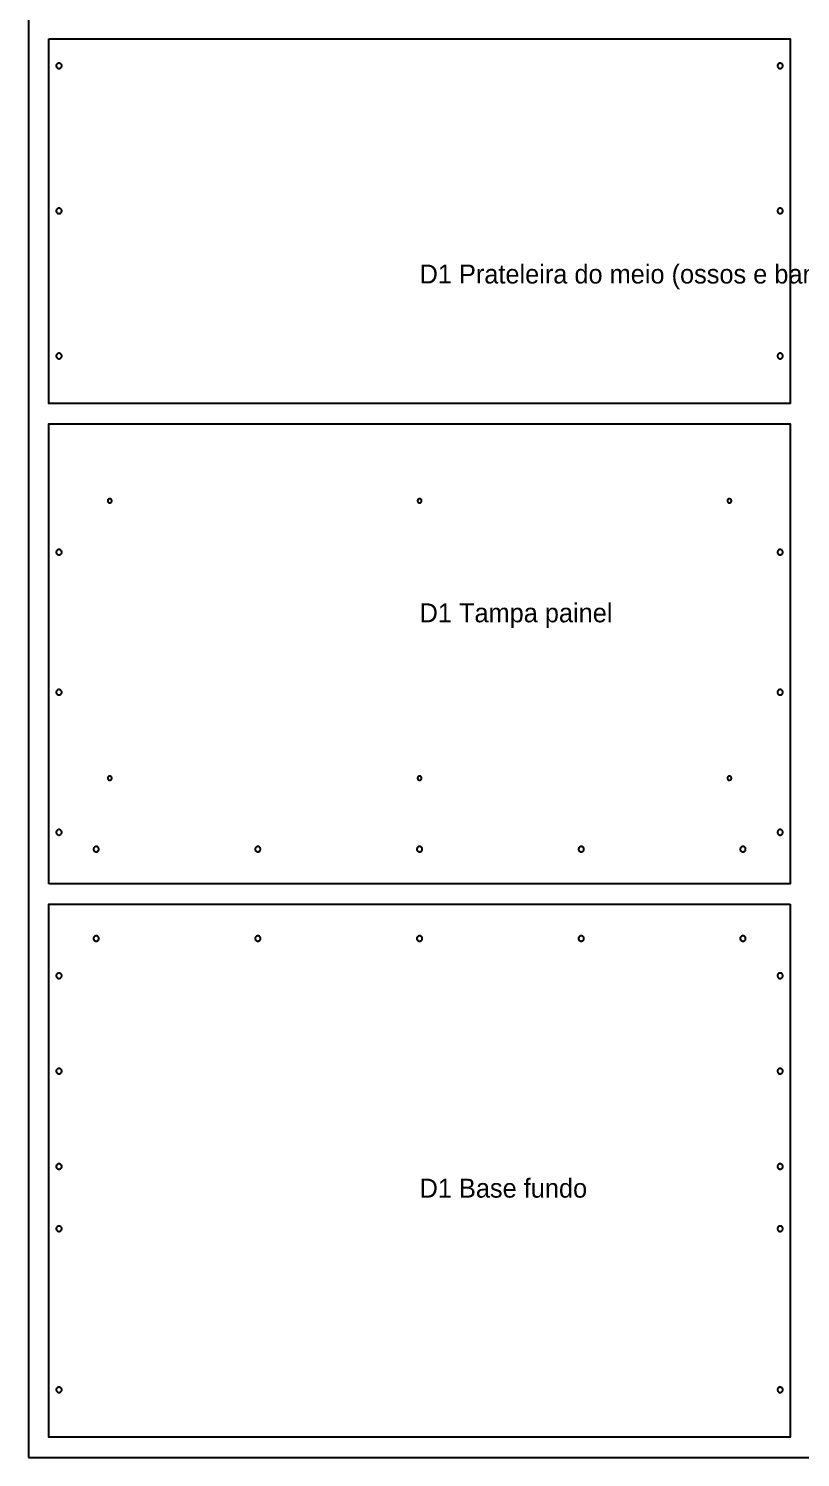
# Model space of a CAD drawing. Header units: millimetres. Extents: x 0 to 2802, y 0 to 1840.
# Drawn here: x 0 to 570, y 0 to 1056 of the extents above; entities that cross this region are included whole.
import ezdxf

# ---------------------------------------------------------------- set-up
doc = ezdxf.new("R2010")
doc.units = ezdxf.units.MM
for name, color, linetype in [('CHAPA_NAO_CORTAR', 8, 'Continuous'), ('CORTE_EXTERNO', 1, 'Continuous'), ('CORTE_INTERNO', 5, 'Continuous'), ('ETIQUETAS_NAO_CORTAR', 8, 'Continuous')]:
    doc.layers.add(name, color=color, linetype=linetype)

msp = doc.modelspace()

# ---------------------------------------------------------------- linework, layer by layer
at = {"layer": 'CHAPA_NAO_CORTAR'}
msp.add_lwpolyline([(0, 0), (2750, 0), (2750, 1840), (0, 1840)], close=True, dxfattribs=at)
at = {"layer": 'CORTE_EXTERNO'}
for points in [[(15, 1048.5), (563, 1048.5), (563, 779), (15, 779), (15, 1048.5)], [(15, 424), (15, 764), (563, 764), (563, 424), (15, 424)], [(563, 409), (563, 15), (15, 15), (15, 409), (563, 409)]]:
    msp.add_lwpolyline(points, close=True, dxfattribs=at)
at = {"layer": 'CORTE_INTERNO'}
for points in [[(24.3, 1029.3), (24.3, 1029.4), (24.2, 1029.6), (24, 1029.8), (23.9, 1029.9), (23.8, 1030), (23.6, 1030.2), (23.4, 1030.3), (23.3, 1030.3), (23.1, 1030.4), (22.9, 1030.5), (22.7, 1030.5), (22.5, 1030.5), (22.3, 1030.5), (22.1, 1030.5), (21.9, 1030.4), (21.7, 1030.3), (21.6, 1030.3), (21.4, 1030.2), (21.2, 1030), (21.1, 1029.9), (21, 1029.8), (20.8, 1029.6), (20.7, 1029.4), (20.7, 1029.3), (20.6, 1029.1), (20.5, 1028.9), (20.5, 1028.7), (20.5, 1028.5), (20.5, 1028.3), (20.5, 1028.1), (20.6, 1027.9), (20.7, 1027.7), (20.7, 1027.6), (20.8, 1027.4), (21, 1027.2), (21.1, 1027.1), (21.2, 1027), (21.4, 1026.8), (21.6, 1026.7), (21.7, 1026.7), (21.9, 1026.6), (22.1, 1026.5), (22.3, 1026.5), (22.5, 1026.5), (22.7, 1026.5), (22.9, 1026.5), (23.1, 1026.6), (23.3, 1026.7), (23.4, 1026.7), (23.6, 1026.8), (23.8, 1027), (23.9, 1027.1), (24, 1027.2), (24.2, 1027.4), (24.3, 1027.6), (24.3, 1027.7), (24.4, 1027.9), (24.5, 1028.1), (24.5, 1028.3), (24.5, 1028.5), (24.5, 1028.7), (24.5, 1028.9), (24.4, 1029.1), (24.3, 1029.3)], [(557.5, 1028.7), (557.5, 1028.9), (557.4, 1029.1), (557.3, 1029.3), (557.3, 1029.4), (557.2, 1029.6), (557, 1029.8), (556.9, 1029.9), (556.8, 1030), (556.6, 1030.2), (556.4, 1030.3), (556.3, 1030.3), (556.1, 1030.4), (555.9, 1030.5), (555.7, 1030.5), (555.5, 1030.5), (555.3, 1030.5), (555.1, 1030.5), (554.9, 1030.4), (554.7, 1030.3), (554.6, 1030.3), (554.4, 1030.2), (554.2, 1030), (554.1, 1029.9), (554, 1029.8), (553.8, 1029.6), (553.7, 1029.4), (553.7, 1029.3), (553.6, 1029.1), (553.5, 1028.9), (553.5, 1028.7), (553.5, 1028.5), (553.5, 1028.3), (553.5, 1028.1), (553.6, 1027.9), (553.7, 1027.7), (553.7, 1027.6), (553.8, 1027.4), (554, 1027.2), (554.1, 1027.1), (554.2, 1027), (554.4, 1026.8), (554.6, 1026.7), (554.7, 1026.7), (554.9, 1026.6), (555.1, 1026.5), (555.3, 1026.5), (555.5, 1026.5), (555.7, 1026.5), (555.9, 1026.5), (556.1, 1026.6), (556.3, 1026.7), (556.4, 1026.7), (556.6, 1026.8), (556.8, 1027), (556.9, 1027.1), (557, 1027.2), (557.2, 1027.4), (557.3, 1027.6), (557.3, 1027.7), (557.4, 1027.9), (557.5, 1028.1), (557.5, 1028.3), (557.5, 1028.5), (557.5, 1028.7)], [(24.3, 922.2), (24.2, 922.4), (24, 922.5), (23.9, 922.7), (23.8, 922.8), (23.6, 922.9), (23.4, 923), (23.3, 923.1), (23.1, 923.2), (22.9, 923.2), (22.7, 923.2), (22.5, 923.2), (22.3, 923.2), (22.1, 923.2), (21.9, 923.2), (21.7, 923.1), (21.6, 923), (21.4, 922.9), (21.2, 922.8), (21.1, 922.7), (21, 922.5), (20.8, 922.4), (20.7, 922.2), (20.7, 922), (20.6, 921.8), (20.5, 921.6), (20.5, 921.4), (20.5, 921.2), (20.5, 921.1), (20.5, 920.9), (20.6, 920.7), (20.7, 920.5), (20.7, 920.3), (20.8, 920.1), (21, 920), (21.1, 919.8), (21.2, 919.7), (21.4, 919.6), (21.6, 919.5), (21.7, 919.4), (21.9, 919.3), (22.1, 919.3), (22.3, 919.3), (22.5, 919.2), (22.7, 919.3), (22.9, 919.3), (23.1, 919.3), (23.3, 919.4), (23.4, 919.5), (23.6, 919.6), (23.8, 919.7), (23.9, 919.8), (24, 920), (24.2, 920.1), (24.3, 920.3), (24.3, 920.5), (24.4, 920.7), (24.5, 920.9), (24.5, 921.1), (24.5, 921.2), (24.5, 921.4), (24.5, 921.6), (24.4, 921.8), (24.3, 922), (24.3, 922.2)], [(557.5, 921.6), (557.4, 921.8), (557.3, 922), (557.3, 922.2), (557.2, 922.4), (557, 922.5), (556.9, 922.7), (556.8, 922.8), (556.6, 922.9), (556.4, 923), (556.3, 923.1), (556.1, 923.2), (555.9, 923.2), (555.7, 923.2), (555.5, 923.2), (555.3, 923.2), (555.1, 923.2), (554.9, 923.2), (554.7, 923.1), (554.6, 923), (554.4, 922.9), (554.2, 922.8), (554.1, 922.7), (554, 922.5), (553.8, 922.4), (553.7, 922.2), (553.7, 922), (553.6, 921.8), (553.5, 921.6), (553.5, 921.4), (553.5, 921.2), (553.5, 921.1), (553.5, 920.9), (553.6, 920.7), (553.7, 920.5), (553.7, 920.3), (553.8, 920.1), (554, 920), (554.1, 919.8), (554.2, 919.7), (554.4, 919.6), (554.6, 919.5), (554.7, 919.4), (554.9, 919.3), (555.1, 919.3), (555.3, 919.3), (555.5, 919.2), (555.7, 919.3), (555.9, 919.3), (556.1, 919.3), (556.3, 919.4), (556.4, 919.5), (556.6, 919.6), (556.8, 919.7), (556.9, 919.8), (557, 920), (557.2, 920.1), (557.3, 920.3), (557.3, 920.5), (557.4, 920.7), (557.5, 920.9), (557.5, 921.1), (557.5, 921.2), (557.5, 921.4), (557.5, 921.6)], [(24.2, 815.1), (24, 815.3), (23.9, 815.4), (23.8, 815.5), (23.6, 815.7), (23.4, 815.8), (23.3, 815.8), (23.1, 815.9), (22.9, 816), (22.7, 816), (22.5, 816), (22.3, 816), (22.1, 816), (21.9, 815.9), (21.7, 815.8), (21.6, 815.8), (21.4, 815.7), (21.2, 815.5), (21.1, 815.4), (21, 815.3), (20.8, 815.1), (20.7, 814.9), (20.7, 814.8), (20.6, 814.6), (20.5, 814.4), (20.5, 814.2), (20.5, 814), (20.5, 813.8), (20.5, 813.6), (20.6, 813.4), (20.7, 813.2), (20.7, 813.1), (20.8, 812.9), (21, 812.7), (21.1, 812.6), (21.2, 812.5), (21.4, 812.3), (21.6, 812.2), (21.7, 812.2), (21.9, 812.1), (22.1, 812), (22.3, 812), (22.5, 812), (22.7, 812), (22.9, 812), (23.1, 812.1), (23.3, 812.2), (23.4, 812.2), (23.6, 812.3), (23.8, 812.5), (23.9, 812.6), (24, 812.7), (24.2, 812.9), (24.3, 813.1), (24.3, 813.2), (24.4, 813.4), (24.5, 813.6), (24.5, 813.8), (24.5, 814), (24.5, 814.2), (24.5, 814.4), (24.4, 814.6), (24.3, 814.8), (24.3, 814.9), (24.2, 815.1)], [(557.4, 814.6), (557.3, 814.8), (557.3, 814.9), (557.2, 815.1), (557, 815.3), (556.9, 815.4), (556.8, 815.5), (556.6, 815.7), (556.4, 815.8), (556.3, 815.8), (556.1, 815.9), (555.9, 816), (555.7, 816), (555.5, 816), (555.3, 816), (555.1, 816), (554.9, 815.9), (554.7, 815.8), (554.6, 815.8), (554.4, 815.7), (554.2, 815.5), (554.1, 815.4), (554, 815.3), (553.8, 815.1), (553.7, 814.9), (553.7, 814.8), (553.6, 814.6), (553.5, 814.4), (553.5, 814.2), (553.5, 814), (553.5, 813.8), (553.5, 813.6), (553.6, 813.4), (553.7, 813.2), (553.7, 813.1), (553.8, 812.9), (554, 812.7), (554.1, 812.6), (554.2, 812.5), (554.4, 812.3), (554.6, 812.2), (554.7, 812.2), (554.9, 812.1), (555.1, 812), (555.3, 812), (555.5, 812), (555.7, 812), (555.9, 812), (556.1, 812.1), (556.3, 812.2), (556.4, 812.2), (556.6, 812.3), (556.8, 812.5), (556.9, 812.6), (557, 812.7), (557.2, 812.9), (557.3, 813.1), (557.3, 813.2), (557.4, 813.4), (557.5, 813.6), (557.5, 813.8), (557.5, 814), (557.5, 814.2), (557.5, 814.4), (557.4, 814.6)], [(61.2, 707.8), (61.2, 708), (61.1, 708.1), (61, 708.2), (60.8, 708.2), (60.7, 708.3), (60.6, 708.4), (60.4, 708.4), (60.3, 708.5), (60.1, 708.5), (60, 708.5), (59.9, 708.5), (59.7, 708.5), (59.6, 708.4), (59.4, 708.4), (59.3, 708.3), (59.2, 708.2), (59, 708.2), (58.9, 708.1), (58.8, 708), (58.8, 707.8), (58.7, 707.7), (58.6, 707.6), (58.6, 707.4), (58.5, 707.3), (58.5, 707.1), (58.5, 707), (58.5, 706.9), (58.5, 706.7), (58.6, 706.6), (58.6, 706.4), (58.7, 706.3), (58.8, 706.2), (58.8, 706), (58.9, 705.9), (59, 705.8), (59.2, 705.8), (59.3, 705.7), (59.4, 705.6), (59.6, 705.6), (59.7, 705.5), (59.9, 705.5), (60, 705.5), (60.1, 705.5), (60.3, 705.5), (60.4, 705.6), (60.6, 705.6), (60.7, 705.7), (60.8, 705.8), (61, 705.8), (61.1, 705.9), (61.2, 706), (61.2, 706.2), (61.3, 706.3), (61.4, 706.4), (61.4, 706.6), (61.5, 706.7), (61.5, 706.9), (61.5, 707), (61.5, 707.1), (61.5, 707.3), (61.4, 707.4), (61.4, 707.6), (61.3, 707.7), (61.2, 707.8)], [(290.3, 707.7), (290.2, 707.8), (290.2, 708), (290.1, 708.1), (290, 708.2), (289.8, 708.2), (289.7, 708.3), (289.6, 708.4), (289.4, 708.4), (289.3, 708.5), (289.1, 708.5), (289, 708.5), (288.9, 708.5), (288.7, 708.5), (288.6, 708.4), (288.4, 708.4), (288.3, 708.3), (288.2, 708.2), (288, 708.2), (287.9, 708.1), (287.8, 708), (287.8, 707.8), (287.7, 707.7), (287.6, 707.6), (287.6, 707.4), (287.5, 707.3), (287.5, 707.1), (287.5, 707), (287.5, 706.9), (287.5, 706.7), (287.6, 706.6), (287.6, 706.4), (287.7, 706.3), (287.8, 706.2), (287.8, 706), (287.9, 705.9), (288, 705.8), (288.2, 705.8), (288.3, 705.7), (288.4, 705.6), (288.6, 705.6), (288.7, 705.5), (288.9, 705.5), (289, 705.5), (289.1, 705.5), (289.3, 705.5), (289.4, 705.6), (289.6, 705.6), (289.7, 705.7), (289.8, 705.8), (290, 705.8), (290.1, 705.9), (290.2, 706), (290.2, 706.2), (290.3, 706.3), (290.4, 706.4), (290.4, 706.6), (290.5, 706.7), (290.5, 706.9), (290.5, 707), (290.5, 707.1), (290.5, 707.3), (290.4, 707.4), (290.4, 707.6), (290.3, 707.7)], [(519.4, 707.6), (519.3, 707.7), (519.2, 707.8), (519.2, 708), (519.1, 708.1), (519, 708.2), (518.8, 708.2), (518.7, 708.3), (518.6, 708.4), (518.4, 708.4), (518.3, 708.5), (518.1, 708.5), (518, 708.5), (517.9, 708.5), (517.7, 708.5), (517.6, 708.4), (517.4, 708.4), (517.3, 708.3), (517.2, 708.2), (517, 708.2), (516.9, 708.1), (516.8, 708), (516.8, 707.8), (516.7, 707.7), (516.6, 707.6), (516.6, 707.4), (516.5, 707.3), (516.5, 707.1), (516.5, 707), (516.5, 706.9), (516.5, 706.7), (516.6, 706.6), (516.6, 706.4), (516.7, 706.3), (516.8, 706.2), (516.8, 706), (516.9, 705.9), (517, 705.8), (517.2, 705.8), (517.3, 705.7), (517.4, 705.6), (517.6, 705.6), (517.7, 705.5), (517.9, 705.5), (518, 705.5), (518.1, 705.5), (518.3, 705.5), (518.4, 705.6), (518.6, 705.6), (518.7, 705.7), (518.8, 705.8), (519, 705.8), (519.1, 705.9), (519.2, 706), (519.2, 706.2), (519.3, 706.3), (519.4, 706.4), (519.4, 706.6), (519.5, 706.7), (519.5, 706.9), (519.5, 707), (519.5, 707.1), (519.5, 707.3), (519.4, 707.4), (519.4, 707.6)], [(22.7, 671), (22.5, 671), (22.3, 671), (22.1, 671), (21.9, 670.9), (21.7, 670.8), (21.6, 670.8), (21.4, 670.7), (21.2, 670.5), (21.1, 670.4), (21, 670.3), (20.8, 670.1), (20.7, 669.9), (20.7, 669.8), (20.6, 669.6), (20.5, 669.4), (20.5, 669.2), (20.5, 669), (20.5, 668.8), (20.5, 668.6), (20.6, 668.4), (20.7, 668.2), (20.7, 668.1), (20.8, 667.9), (21, 667.7), (21.1, 667.6), (21.2, 667.5), (21.4, 667.3), (21.6, 667.2), (21.7, 667.2), (21.9, 667.1), (22.1, 667), (22.3, 667), (22.5, 667), (22.7, 667), (22.9, 667), (23.1, 667.1), (23.3, 667.2), (23.4, 667.2), (23.6, 667.3), (23.8, 667.5), (23.9, 667.6), (24, 667.7), (24.2, 667.9), (24.3, 668.1), (24.3, 668.2), (24.4, 668.4), (24.5, 668.6), (24.5, 668.8), (24.5, 669), (24.5, 669.2), (24.5, 669.4), (24.4, 669.6), (24.3, 669.8), (24.3, 669.9), (24.2, 670.1), (24, 670.3), (23.9, 670.4), (23.8, 670.5), (23.6, 670.7), (23.4, 670.8), (23.3, 670.8), (23.1, 670.9), (22.9, 671), (22.7, 671)], [(556.3, 670.8), (556.1, 670.9), (555.9, 671), (555.7, 671), (555.5, 671), (555.3, 671), (555.1, 671), (554.9, 670.9), (554.7, 670.8), (554.6, 670.8), (554.4, 670.7), (554.2, 670.5), (554.1, 670.4), (554, 670.3), (553.8, 670.1), (553.7, 669.9), (553.7, 669.8), (553.6, 669.6), (553.5, 669.4), (553.5, 669.2), (553.5, 669), (553.5, 668.8), (553.5, 668.6), (553.6, 668.4), (553.7, 668.2), (553.7, 668.1), (553.8, 667.9), (554, 667.7), (554.1, 667.6), (554.2, 667.5), (554.4, 667.3), (554.6, 667.2), (554.7, 667.2), (554.9, 667.1), (555.1, 667), (555.3, 667), (555.5, 667), (555.7, 667), (555.9, 667), (556.1, 667.1), (556.3, 667.2), (556.4, 667.2), (556.6, 667.3), (556.8, 667.5), (556.9, 667.6), (557, 667.7), (557.2, 667.9), (557.3, 668.1), (557.3, 668.2), (557.4, 668.4), (557.5, 668.6), (557.5, 668.8), (557.5, 669), (557.5, 669.2), (557.5, 669.4), (557.4, 669.6), (557.3, 669.8), (557.3, 669.9), (557.2, 670.1), (557, 670.3), (556.9, 670.4), (556.8, 670.5), (556.6, 670.7), (556.4, 670.8), (556.3, 670.8)], [(22.5, 567.5), (22.3, 567.5), (22.1, 567.5), (21.9, 567.4), (21.7, 567.3), (21.6, 567.3), (21.4, 567.2), (21.2, 567), (21.1, 566.9), (21, 566.8), (20.8, 566.6), (20.7, 566.4), (20.7, 566.3), (20.6, 566.1), (20.5, 565.9), (20.5, 565.7), (20.5, 565.5), (20.5, 565.3), (20.5, 565.1), (20.6, 564.9), (20.7, 564.7), (20.7, 564.6), (20.8, 564.4), (21, 564.2), (21.1, 564.1), (21.2, 564), (21.4, 563.8), (21.6, 563.7), (21.7, 563.7), (21.9, 563.6), (22.1, 563.5), (22.3, 563.5), (22.5, 563.5), (22.7, 563.5), (22.9, 563.5), (23.1, 563.6), (23.3, 563.7), (23.4, 563.7), (23.6, 563.8), (23.8, 564), (23.9, 564.1), (24, 564.2), (24.2, 564.4), (24.3, 564.6), (24.3, 564.7), (24.4, 564.9), (24.5, 565.1), (24.5, 565.3), (24.5, 565.5), (24.5, 565.7), (24.5, 565.9), (24.4, 566.1), (24.3, 566.3), (24.3, 566.4), (24.2, 566.6), (24, 566.8), (23.9, 566.9), (23.8, 567), (23.6, 567.2), (23.4, 567.3), (23.3, 567.3), (23.1, 567.4), (22.9, 567.5), (22.7, 567.5), (22.5, 567.5)], [(556.1, 567.4), (555.9, 567.5), (555.7, 567.5), (555.5, 567.5), (555.3, 567.5), (555.1, 567.5), (554.9, 567.4), (554.7, 567.3), (554.6, 567.3), (554.4, 567.2), (554.2, 567), (554.1, 566.9), (554, 566.8), (553.8, 566.6), (553.7, 566.4), (553.7, 566.3), (553.6, 566.1), (553.5, 565.9), (553.5, 565.7), (553.5, 565.5), (553.5, 565.3), (553.5, 565.1), (553.6, 564.9), (553.7, 564.7), (553.7, 564.6), (553.8, 564.4), (554, 564.2), (554.1, 564.1), (554.2, 564), (554.4, 563.8), (554.6, 563.7), (554.7, 563.7), (554.9, 563.6), (555.1, 563.5), (555.3, 563.5), (555.5, 563.5), (555.7, 563.5), (555.9, 563.5), (556.1, 563.6), (556.3, 563.7), (556.4, 563.7), (556.6, 563.8), (556.8, 564), (556.9, 564.1), (557, 564.2), (557.2, 564.4), (557.3, 564.6), (557.3, 564.7), (557.4, 564.9), (557.5, 565.1), (557.5, 565.3), (557.5, 565.5), (557.5, 565.7), (557.5, 565.9), (557.4, 566.1), (557.3, 566.3), (557.3, 566.4), (557.2, 566.6), (557, 566.8), (556.9, 566.9), (556.8, 567), (556.6, 567.2), (556.4, 567.3), (556.3, 567.3), (556.1, 567.4)], [(61.4, 502.4), (61.4, 502.6), (61.3, 502.7), (61.2, 502.8), (61.2, 503), (61.1, 503.1), (61, 503.2), (60.8, 503.2), (60.7, 503.3), (60.6, 503.4), (60.4, 503.4), (60.3, 503.5), (60.1, 503.5), (60, 503.5), (59.9, 503.5), (59.7, 503.5), (59.6, 503.4), (59.4, 503.4), (59.3, 503.3), (59.2, 503.2), (59, 503.2), (58.9, 503.1), (58.8, 503), (58.8, 502.8), (58.7, 502.7), (58.6, 502.6), (58.6, 502.4), (58.5, 502.3), (58.5, 502.1), (58.5, 502), (58.5, 501.9), (58.5, 501.7), (58.6, 501.6), (58.6, 501.4), (58.7, 501.3), (58.8, 501.2), (58.8, 501), (58.9, 500.9), (59, 500.8), (59.2, 500.8), (59.3, 500.7), (59.4, 500.6), (59.6, 500.6), (59.7, 500.5), (59.9, 500.5), (60, 500.5), (60.1, 500.5), (60.3, 500.5), (60.4, 500.6), (60.6, 500.6), (60.7, 500.7), (60.8, 500.8), (61, 500.8), (61.1, 500.9), (61.2, 501), (61.2, 501.2), (61.3, 501.3), (61.4, 501.4), (61.4, 501.6), (61.5, 501.7), (61.5, 501.9), (61.5, 502), (61.5, 502.1), (61.5, 502.3), (61.4, 502.4)], [(290.5, 502.3), (290.4, 502.4), (290.4, 502.6), (290.3, 502.7), (290.2, 502.8), (290.2, 503), (290.1, 503.1), (290, 503.2), (289.8, 503.2), (289.7, 503.3), (289.6, 503.4), (289.4, 503.4), (289.3, 503.5), (289.1, 503.5), (289, 503.5), (288.9, 503.5), (288.7, 503.5), (288.6, 503.4), (288.4, 503.4), (288.3, 503.3), (288.2, 503.2), (288, 503.2), (287.9, 503.1), (287.8, 503), (287.8, 502.8), (287.7, 502.7), (287.6, 502.6), (287.6, 502.4), (287.5, 502.3), (287.5, 502.1), (287.5, 502), (287.5, 501.9), (287.5, 501.7), (287.6, 501.6), (287.6, 501.4), (287.7, 501.3), (287.8, 501.2), (287.8, 501), (287.9, 500.9), (288, 500.8), (288.2, 500.8), (288.3, 500.7), (288.4, 500.6), (288.6, 500.6), (288.7, 500.5), (288.9, 500.5), (289, 500.5), (289.1, 500.5), (289.3, 500.5), (289.4, 500.6), (289.6, 500.6), (289.7, 500.7), (289.8, 500.8), (290, 500.8), (290.1, 500.9), (290.2, 501), (290.2, 501.2), (290.3, 501.3), (290.4, 501.4), (290.4, 501.6), (290.5, 501.7), (290.5, 501.9), (290.5, 502), (290.5, 502.1), (290.5, 502.3)], [(519.5, 502.1), (519.5, 502.3), (519.4, 502.4), (519.4, 502.6), (519.3, 502.7), (519.2, 502.8), (519.2, 503), (519.1, 503.1), (519, 503.2), (518.8, 503.2), (518.7, 503.3), (518.6, 503.4), (518.4, 503.4), (518.3, 503.5), (518.1, 503.5), (518, 503.5), (517.9, 503.5), (517.7, 503.5), (517.6, 503.4), (517.4, 503.4), (517.3, 503.3), (517.2, 503.2), (517, 503.2), (516.9, 503.1), (516.8, 503), (516.8, 502.8), (516.7, 502.7), (516.6, 502.6), (516.6, 502.4), (516.5, 502.3), (516.5, 502.1), (516.5, 502), (516.5, 501.9), (516.5, 501.7), (516.6, 501.6), (516.6, 501.4), (516.7, 501.3), (516.8, 501.2), (516.8, 501), (516.9, 500.9), (517, 500.8), (517.2, 500.8), (517.3, 500.7), (517.4, 500.6), (517.6, 500.6), (517.7, 500.5), (517.9, 500.5), (518, 500.5), (518.1, 500.5), (518.3, 500.5), (518.4, 500.6), (518.6, 500.6), (518.7, 500.7), (518.8, 500.8), (519, 500.8), (519.1, 500.9), (519.2, 501), (519.2, 501.2), (519.3, 501.3), (519.4, 501.4), (519.4, 501.6), (519.5, 501.7), (519.5, 501.9), (519.5, 502), (519.5, 502.1)], [(22.3, 464), (22.1, 464), (21.9, 463.9), (21.7, 463.8), (21.6, 463.8), (21.4, 463.7), (21.2, 463.5), (21.1, 463.4), (21, 463.3), (20.8, 463.1), (20.7, 462.9), (20.7, 462.8), (20.6, 462.6), (20.5, 462.4), (20.5, 462.2), (20.5, 462), (20.5, 461.8), (20.5, 461.6), (20.6, 461.4), (20.7, 461.2), (20.7, 461.1), (20.8, 460.9), (21, 460.7), (21.1, 460.6), (21.2, 460.5), (21.4, 460.3), (21.6, 460.2), (21.7, 460.2), (21.9, 460.1), (22.1, 460), (22.3, 460), (22.5, 460), (22.7, 460), (22.9, 460), (23.1, 460.1), (23.3, 460.2), (23.4, 460.2), (23.6, 460.3), (23.8, 460.5), (23.9, 460.6), (24, 460.7), (24.2, 460.9), (24.3, 461.1), (24.3, 461.2), (24.4, 461.4), (24.5, 461.6), (24.5, 461.8), (24.5, 462), (24.5, 462.2), (24.5, 462.4), (24.4, 462.6), (24.3, 462.8), (24.3, 462.9), (24.2, 463.1), (24, 463.3), (23.9, 463.4), (23.8, 463.5), (23.6, 463.7), (23.4, 463.8), (23.3, 463.8), (23.1, 463.9), (22.9, 464), (22.7, 464), (22.5, 464), (22.3, 464)], [(555.9, 464), (555.7, 464), (555.5, 464), (555.3, 464), (555.1, 464), (554.9, 463.9), (554.7, 463.8), (554.6, 463.8), (554.4, 463.7), (554.2, 463.5), (554.1, 463.4), (554, 463.3), (553.8, 463.1), (553.7, 462.9), (553.7, 462.8), (553.6, 462.6), (553.5, 462.4), (553.5, 462.2), (553.5, 462), (553.5, 461.8), (553.5, 461.6), (553.6, 461.4), (553.7, 461.2), (553.7, 461.1), (553.8, 460.9), (554, 460.7), (554.1, 460.6), (554.2, 460.5), (554.4, 460.3), (554.6, 460.2), (554.7, 460.2), (554.9, 460.1), (555.1, 460), (555.3, 460), (555.5, 460), (555.7, 460), (555.9, 460), (556.1, 460.1), (556.3, 460.2), (556.4, 460.2), (556.6, 460.3), (556.8, 460.5), (556.9, 460.6), (557, 460.7), (557.2, 460.9), (557.3, 461.1), (557.3, 461.2), (557.4, 461.4), (557.5, 461.6), (557.5, 461.8), (557.5, 462), (557.5, 462.2), (557.5, 462.4), (557.4, 462.6), (557.3, 462.8), (557.3, 462.9), (557.2, 463.1), (557, 463.3), (556.9, 463.4), (556.8, 463.5), (556.6, 463.7), (556.4, 463.8), (556.3, 463.8), (556.1, 463.9), (555.9, 464)], [(50.9, 451.3), (50.8, 451.3), (50.6, 451.4), (50.4, 451.5), (50.2, 451.5), (50, 451.5), (49.8, 451.5), (49.6, 451.5), (49.4, 451.4), (49.2, 451.3), (49.1, 451.3), (48.9, 451.2), (48.7, 451), (48.6, 450.9), (48.5, 450.8), (48.3, 450.6), (48.2, 450.4), (48.2, 450.3), (48.1, 450.1), (48, 449.9), (48, 449.7), (48, 449.5), (48, 449.3), (48, 449.1), (48.1, 448.9), (48.2, 448.7), (48.2, 448.6), (48.3, 448.4), (48.5, 448.2), (48.6, 448.1), (48.7, 448), (48.9, 447.8), (49.1, 447.7), (49.2, 447.7), (49.4, 447.6), (49.6, 447.5), (49.8, 447.5), (50, 447.5), (50.2, 447.5), (50.4, 447.5), (50.6, 447.6), (50.8, 447.7), (50.9, 447.7), (51.1, 447.8), (51.3, 448), (51.4, 448.1), (51.5, 448.2), (51.7, 448.4), (51.8, 448.6), (51.8, 448.7), (51.9, 448.9), (52, 449.1), (52, 449.3), (52, 449.5), (52, 449.7), (52, 449.9), (51.9, 450.1), (51.8, 450.3), (51.8, 450.4), (51.7, 450.6), (51.5, 450.8), (51.4, 450.9), (51.3, 451), (51.1, 451.2), (50.9, 451.3)], [(170.6, 451.2), (170.4, 451.3), (170.3, 451.3), (170.1, 451.4), (169.9, 451.5), (169.7, 451.5), (169.5, 451.5), (169.3, 451.5), (169.1, 451.5), (168.9, 451.4), (168.7, 451.3), (168.6, 451.3), (168.4, 451.2), (168.2, 451), (168.1, 450.9), (168, 450.8), (167.8, 450.6), (167.7, 450.4), (167.7, 450.3), (167.6, 450.1), (167.5, 449.9), (167.5, 449.7), (167.5, 449.5), (167.5, 449.3), (167.5, 449.1), (167.6, 448.9), (167.7, 448.7), (167.7, 448.6), (167.8, 448.4), (168, 448.2), (168.1, 448.1), (168.2, 448), (168.4, 447.8), (168.6, 447.7), (168.7, 447.7), (168.9, 447.6), (169.1, 447.5), (169.3, 447.5), (169.5, 447.5), (169.7, 447.5), (169.9, 447.5), (170.1, 447.6), (170.3, 447.7), (170.4, 447.7), (170.6, 447.8), (170.8, 448), (170.9, 448.1), (171, 448.2), (171.2, 448.4), (171.3, 448.6), (171.3, 448.7), (171.4, 448.9), (171.5, 449.1), (171.5, 449.3), (171.5, 449.5), (171.5, 449.7), (171.5, 449.9), (171.4, 450.1), (171.3, 450.3), (171.3, 450.4), (171.2, 450.6), (171, 450.8), (170.9, 450.9), (170.8, 451), (170.6, 451.2)], [(290.3, 451), (290.1, 451.2), (289.9, 451.3), (289.8, 451.3), (289.6, 451.4), (289.4, 451.5), (289.2, 451.5), (289, 451.5), (288.8, 451.5), (288.6, 451.5), (288.4, 451.4), (288.2, 451.3), (288.1, 451.3), (287.9, 451.2), (287.7, 451), (287.6, 450.9), (287.5, 450.8), (287.3, 450.6), (287.2, 450.4), (287.2, 450.3), (287.1, 450.1), (287, 449.9), (287, 449.7), (287, 449.5), (287, 449.3), (287, 449.1), (287.1, 448.9), (287.2, 448.7), (287.2, 448.6), (287.3, 448.4), (287.5, 448.2), (287.6, 448.1), (287.7, 448), (287.9, 447.8), (288.1, 447.7), (288.2, 447.7), (288.4, 447.6), (288.6, 447.5), (288.8, 447.5), (289, 447.5), (289.2, 447.5), (289.4, 447.5), (289.6, 447.6), (289.8, 447.7), (289.9, 447.7), (290.1, 447.8), (290.3, 448), (290.4, 448.1), (290.5, 448.2), (290.7, 448.4), (290.8, 448.6), (290.8, 448.7), (290.9, 448.9), (291, 449.1), (291, 449.3), (291, 449.5), (291, 449.7), (291, 449.9), (290.9, 450.1), (290.8, 450.3), (290.8, 450.4), (290.7, 450.6), (290.5, 450.8), (290.4, 450.9), (290.3, 451)], [(409.9, 450.9), (409.8, 451), (409.6, 451.2), (409.4, 451.3), (409.3, 451.3), (409.1, 451.4), (408.9, 451.5), (408.7, 451.5), (408.5, 451.5), (408.3, 451.5), (408.1, 451.5), (407.9, 451.4), (407.7, 451.3), (407.6, 451.3), (407.4, 451.2), (407.2, 451), (407.1, 450.9), (407, 450.8), (406.8, 450.6), (406.7, 450.4), (406.7, 450.3), (406.6, 450.1), (406.5, 449.9), (406.5, 449.7), (406.5, 449.5), (406.5, 449.3), (406.5, 449.1), (406.6, 448.9), (406.7, 448.7), (406.7, 448.6), (406.8, 448.4), (407, 448.2), (407.1, 448.1), (407.2, 448), (407.4, 447.8), (407.6, 447.7), (407.7, 447.7), (407.9, 447.6), (408.1, 447.5), (408.3, 447.5), (408.5, 447.5), (408.7, 447.5), (408.9, 447.5), (409.1, 447.6), (409.3, 447.7), (409.4, 447.7), (409.6, 447.8), (409.8, 448), (409.9, 448.1), (410, 448.2), (410.2, 448.4), (410.3, 448.6), (410.3, 448.7), (410.4, 448.9), (410.5, 449.1), (410.5, 449.3), (410.5, 449.5), (410.5, 449.7), (410.5, 449.9), (410.4, 450.1), (410.3, 450.3), (410.3, 450.4), (410.2, 450.6), (410, 450.8), (409.9, 450.9)], [(529.5, 450.8), (529.4, 450.9), (529.3, 451), (529.1, 451.2), (528.9, 451.3), (528.8, 451.3), (528.6, 451.4), (528.4, 451.5), (528.2, 451.5), (528, 451.5), (527.8, 451.5), (527.6, 451.5), (527.4, 451.4), (527.2, 451.3), (527.1, 451.3), (526.9, 451.2), (526.7, 451), (526.6, 450.9), (526.5, 450.8), (526.3, 450.6), (526.2, 450.4), (526.2, 450.3), (526.1, 450.1), (526, 449.9), (526, 449.7), (526, 449.5), (526, 449.3), (526, 449.1), (526.1, 448.9), (526.2, 448.7), (526.2, 448.6), (526.3, 448.4), (526.5, 448.2), (526.6, 448.1), (526.7, 448), (526.9, 447.8), (527.1, 447.7), (527.2, 447.7), (527.4, 447.6), (527.6, 447.5), (527.8, 447.5), (528, 447.5), (528.2, 447.5), (528.4, 447.5), (528.6, 447.6), (528.8, 447.7), (528.9, 447.7), (529.1, 447.8), (529.3, 448), (529.4, 448.1), (529.5, 448.2), (529.7, 448.4), (529.8, 448.6), (529.8, 448.7), (529.9, 448.9), (530, 449.1), (530, 449.3), (530, 449.5), (530, 449.7), (530, 449.9), (529.9, 450.1), (529.8, 450.3), (529.8, 450.4), (529.7, 450.6), (529.5, 450.8)], [(51.8, 384.4), (51.7, 384.6), (51.5, 384.8), (51.4, 384.9), (51.3, 385), (51.1, 385.2), (50.9, 385.3), (50.8, 385.3), (50.6, 385.4), (50.4, 385.5), (50.2, 385.5), (50, 385.5), (49.8, 385.5), (49.6, 385.5), (49.4, 385.4), (49.2, 385.3), (49.1, 385.3), (48.9, 385.2), (48.7, 385), (48.6, 384.9), (48.5, 384.8), (48.3, 384.6), (48.2, 384.4), (48.2, 384.3), (48.1, 384.1), (48, 383.9), (48, 383.7), (48, 383.5), (48, 383.3), (48, 383.1), (48.1, 382.9), (48.2, 382.7), (48.2, 382.6), (48.3, 382.4), (48.5, 382.2), (48.6, 382.1), (48.7, 382), (48.9, 381.8), (49.1, 381.7), (49.2, 381.7), (49.4, 381.6), (49.6, 381.5), (49.8, 381.5), (50, 381.5), (50.2, 381.5), (50.4, 381.5), (50.6, 381.6), (50.8, 381.7), (50.9, 381.7), (51.1, 381.8), (51.3, 382), (51.4, 382.1), (51.5, 382.2), (51.7, 382.4), (51.8, 382.6), (51.8, 382.7), (51.9, 382.9), (52, 383.1), (52, 383.3), (52, 383.5), (52, 383.7), (52, 383.9), (51.9, 384.1), (51.8, 384.3), (51.8, 384.4)], [(171.3, 384.3), (171.3, 384.4), (171.2, 384.6), (171, 384.8), (170.9, 384.9), (170.8, 385), (170.6, 385.2), (170.4, 385.3), (170.3, 385.3), (170.1, 385.4), (169.9, 385.5), (169.7, 385.5), (169.5, 385.5), (169.3, 385.5), (169.1, 385.5), (168.9, 385.4), (168.7, 385.3), (168.6, 385.3), (168.4, 385.2), (168.2, 385), (168.1, 384.9), (168, 384.8), (167.8, 384.6), (167.7, 384.4), (167.7, 384.3), (167.6, 384.1), (167.5, 383.9), (167.5, 383.7), (167.5, 383.5), (167.5, 383.3), (167.5, 383.1), (167.6, 382.9), (167.7, 382.7), (167.7, 382.6), (167.8, 382.4), (168, 382.2), (168.1, 382.1), (168.2, 382), (168.4, 381.8), (168.6, 381.7), (168.7, 381.7), (168.9, 381.6), (169.1, 381.5), (169.3, 381.5), (169.5, 381.5), (169.7, 381.5), (169.9, 381.5), (170.1, 381.6), (170.3, 381.7), (170.4, 381.7), (170.6, 381.8), (170.8, 382), (170.9, 382.1), (171, 382.2), (171.2, 382.4), (171.3, 382.6), (171.3, 382.7), (171.4, 382.9), (171.5, 383.1), (171.5, 383.3), (171.5, 383.5), (171.5, 383.7), (171.5, 383.9), (171.4, 384.1), (171.3, 384.3)], [(290.9, 384.1), (290.8, 384.3), (290.8, 384.4), (290.7, 384.6), (290.5, 384.8), (290.4, 384.9), (290.3, 385), (290.1, 385.2), (289.9, 385.3), (289.8, 385.3), (289.6, 385.4), (289.4, 385.5), (289.2, 385.5), (289, 385.5), (288.8, 385.5), (288.6, 385.5), (288.4, 385.4), (288.2, 385.3), (288.1, 385.3), (287.9, 385.2), (287.7, 385), (287.6, 384.9), (287.5, 384.8), (287.3, 384.6), (287.2, 384.4), (287.2, 384.3), (287.1, 384.1), (287, 383.9), (287, 383.7), (287, 383.5), (287, 383.3), (287, 383.1), (287.1, 382.9), (287.2, 382.7), (287.2, 382.6), (287.3, 382.4), (287.5, 382.2), (287.6, 382.1), (287.7, 382), (287.9, 381.8), (288.1, 381.7), (288.2, 381.7), (288.4, 381.6), (288.6, 381.5), (288.8, 381.5), (289, 381.5), (289.2, 381.5), (289.4, 381.5), (289.6, 381.6), (289.8, 381.7), (289.9, 381.7), (290.1, 381.8), (290.3, 382), (290.4, 382.1), (290.5, 382.2), (290.7, 382.4), (290.8, 382.6), (290.8, 382.7), (290.9, 382.9), (291, 383.1), (291, 383.3), (291, 383.5), (291, 383.7), (291, 383.9), (290.9, 384.1)], [(410.5, 383.9), (410.4, 384.1), (410.3, 384.3), (410.3, 384.4), (410.2, 384.6), (410, 384.8), (409.9, 384.9), (409.8, 385), (409.6, 385.2), (409.4, 385.3), (409.3, 385.3), (409.1, 385.4), (408.9, 385.5), (408.7, 385.5), (408.5, 385.5), (408.3, 385.5), (408.1, 385.5), (407.9, 385.4), (407.7, 385.3), (407.6, 385.3), (407.4, 385.2), (407.2, 385), (407.1, 384.9), (407, 384.8), (406.8, 384.6), (406.7, 384.4), (406.7, 384.3), (406.6, 384.1), (406.5, 383.9), (406.5, 383.7), (406.5, 383.5), (406.5, 383.3), (406.5, 383.1), (406.6, 382.9), (406.7, 382.7), (406.7, 382.6), (406.8, 382.4), (407, 382.2), (407.1, 382.1), (407.2, 382), (407.4, 381.8), (407.6, 381.7), (407.7, 381.7), (407.9, 381.6), (408.1, 381.5), (408.3, 381.5), (408.5, 381.5), (408.7, 381.5), (408.9, 381.5), (409.1, 381.6), (409.3, 381.7), (409.4, 381.7), (409.6, 381.8), (409.8, 382), (409.9, 382.1), (410, 382.2), (410.2, 382.4), (410.3, 382.6), (410.3, 382.7), (410.4, 382.9), (410.5, 383.1), (410.5, 383.3), (410.5, 383.5), (410.5, 383.7), (410.5, 383.9)], [(530, 383.7), (530, 383.9), (529.9, 384.1), (529.8, 384.3), (529.8, 384.4), (529.7, 384.6), (529.5, 384.8), (529.4, 384.9), (529.3, 385), (529.1, 385.2), (528.9, 385.3), (528.8, 385.3), (528.6, 385.4), (528.4, 385.5), (528.2, 385.5), (528, 385.5), (527.8, 385.5), (527.6, 385.5), (527.4, 385.4), (527.2, 385.3), (527.1, 385.3), (526.9, 385.2), (526.7, 385), (526.6, 384.9), (526.5, 384.8), (526.3, 384.6), (526.2, 384.4), (526.2, 384.3), (526.1, 384.1), (526, 383.9), (526, 383.7), (526, 383.5), (526, 383.3), (526, 383.1), (526.1, 382.9), (526.2, 382.7), (526.2, 382.6), (526.3, 382.4), (526.5, 382.2), (526.6, 382.1), (526.7, 382), (526.9, 381.8), (527.1, 381.7), (527.2, 381.7), (527.4, 381.6), (527.6, 381.5), (527.8, 381.5), (528, 381.5), (528.2, 381.5), (528.4, 381.5), (528.6, 381.6), (528.8, 381.7), (528.9, 381.7), (529.1, 381.8), (529.3, 382), (529.4, 382.1), (529.5, 382.2), (529.7, 382.4), (529.8, 382.6), (529.8, 382.7), (529.9, 382.9), (530, 383.1), (530, 383.3), (530, 383.5), (530, 383.7)], [(23.4, 357.8), (23.3, 357.8), (23.1, 357.9), (22.9, 358), (22.7, 358), (22.5, 358), (22.3, 358), (22.1, 358), (21.9, 357.9), (21.7, 357.8), (21.6, 357.8), (21.4, 357.7), (21.2, 357.5), (21.1, 357.4), (21, 357.3), (20.8, 357.1), (20.7, 356.9), (20.7, 356.8), (20.6, 356.6), (20.5, 356.4), (20.5, 356.2), (20.5, 356), (20.5, 355.8), (20.5, 355.6), (20.6, 355.4), (20.7, 355.2), (20.7, 355.1), (20.8, 354.9), (21, 354.7), (21.1, 354.6), (21.2, 354.5), (21.4, 354.3), (21.6, 354.2), (21.7, 354.2), (21.9, 354.1), (22.1, 354), (22.3, 354), (22.5, 354), (22.7, 354), (22.9, 354), (23.1, 354.1), (23.3, 354.2), (23.4, 354.2), (23.6, 354.3), (23.8, 354.5), (23.9, 354.6), (24, 354.7), (24.2, 354.9), (24.3, 355.1), (24.3, 355.2), (24.4, 355.4), (24.5, 355.6), (24.5, 355.8), (24.5, 356), (24.5, 356.2), (24.5, 356.4), (24.4, 356.6), (24.3, 356.8), (24.3, 356.9), (24.2, 357.1), (24, 357.3), (23.9, 357.4), (23.8, 357.5), (23.6, 357.7), (23.4, 357.8)], [(557.2, 357.1), (557, 357.3), (556.9, 357.4), (556.8, 357.5), (556.6, 357.7), (556.4, 357.8), (556.3, 357.8), (556.1, 357.9), (555.9, 358), (555.7, 358), (555.5, 358), (555.3, 358), (555.1, 358), (554.9, 357.9), (554.7, 357.8), (554.6, 357.8), (554.4, 357.7), (554.2, 357.5), (554.1, 357.4), (554, 357.3), (553.8, 357.1), (553.7, 356.9), (553.7, 356.8), (553.6, 356.6), (553.5, 356.4), (553.5, 356.2), (553.5, 356), (553.5, 355.8), (553.5, 355.6), (553.6, 355.4), (553.7, 355.2), (553.7, 355.1), (553.8, 354.9), (554, 354.7), (554.1, 354.6), (554.2, 354.5), (554.4, 354.3), (554.6, 354.2), (554.7, 354.2), (554.9, 354.1), (555.1, 354), (555.3, 354), (555.5, 354), (555.7, 354), (555.9, 354), (556.1, 354.1), (556.3, 354.2), (556.4, 354.2), (556.6, 354.3), (556.8, 354.5), (556.9, 354.6), (557, 354.7), (557.2, 354.9), (557.3, 355.1), (557.3, 355.2), (557.4, 355.4), (557.5, 355.6), (557.5, 355.8), (557.5, 356), (557.5, 356.2), (557.5, 356.4), (557.4, 356.6), (557.3, 356.8), (557.3, 356.9), (557.2, 357.1)], [(23.3, 287.3), (23.1, 287.4), (22.9, 287.5), (22.7, 287.5), (22.5, 287.5), (22.3, 287.5), (22.1, 287.5), (21.9, 287.4), (21.7, 287.3), (21.6, 287.3), (21.4, 287.2), (21.2, 287), (21.1, 286.9), (21, 286.8), (20.8, 286.6), (20.7, 286.4), (20.7, 286.3), (20.6, 286.1), (20.5, 285.9), (20.5, 285.7), (20.5, 285.5), (20.5, 285.3), (20.5, 285.1), (20.6, 284.9), (20.7, 284.7), (20.7, 284.6), (20.8, 284.4), (21, 284.2), (21.1, 284.1), (21.2, 284), (21.4, 283.8), (21.6, 283.7), (21.7, 283.7), (21.9, 283.6), (22.1, 283.5), (22.3, 283.5), (22.5, 283.5), (22.7, 283.5), (22.9, 283.5), (23.1, 283.6), (23.3, 283.7), (23.4, 283.7), (23.6, 283.8), (23.8, 284), (23.9, 284.1), (24, 284.2), (24.2, 284.4), (24.3, 284.6), (24.3, 284.7), (24.4, 284.9), (24.5, 285.1), (24.5, 285.3), (24.5, 285.5), (24.5, 285.7), (24.5, 285.9), (24.4, 286.1), (24.3, 286.3), (24.3, 286.4), (24.2, 286.6), (24, 286.8), (23.9, 286.9), (23.8, 287), (23.6, 287.2), (23.4, 287.3), (23.3, 287.3)], [(557, 286.8), (556.9, 286.9), (556.8, 287), (556.6, 287.2), (556.4, 287.3), (556.3, 287.3), (556.1, 287.4), (555.9, 287.5), (555.7, 287.5), (555.5, 287.5), (555.3, 287.5), (555.1, 287.5), (554.9, 287.4), (554.7, 287.3), (554.6, 287.3), (554.4, 287.2), (554.2, 287), (554.1, 286.9), (554, 286.8), (553.8, 286.6), (553.7, 286.4), (553.7, 286.3), (553.6, 286.1), (553.5, 285.9), (553.5, 285.7), (553.5, 285.5), (553.5, 285.3), (553.5, 285.1), (553.6, 284.9), (553.7, 284.7), (553.7, 284.6), (553.8, 284.4), (554, 284.2), (554.1, 284.1), (554.2, 284), (554.4, 283.8), (554.6, 283.7), (554.7, 283.7), (554.9, 283.6), (555.1, 283.5), (555.3, 283.5), (555.5, 283.5), (555.7, 283.5), (555.9, 283.5), (556.1, 283.6), (556.3, 283.7), (556.4, 283.7), (556.6, 283.8), (556.8, 284), (556.9, 284.1), (557, 284.2), (557.2, 284.4), (557.3, 284.6), (557.3, 284.7), (557.4, 284.9), (557.5, 285.1), (557.5, 285.3), (557.5, 285.5), (557.5, 285.7), (557.5, 285.9), (557.4, 286.1), (557.3, 286.3), (557.3, 286.4), (557.2, 286.6), (557, 286.8)], [(23.1, 216.9), (22.9, 217), (22.7, 217), (22.5, 217), (22.3, 217), (22.1, 217), (21.9, 216.9), (21.7, 216.8), (21.6, 216.8), (21.4, 216.7), (21.2, 216.5), (21.1, 216.4), (21, 216.3), (20.8, 216.1), (20.7, 215.9), (20.7, 215.8), (20.6, 215.6), (20.5, 215.4), (20.5, 215.2), (20.5, 215), (20.5, 214.8), (20.5, 214.6), (20.6, 214.4), (20.7, 214.2), (20.7, 214.1), (20.8, 213.9), (21, 213.7), (21.1, 213.6), (21.2, 213.5), (21.4, 213.3), (21.6, 213.2), (21.7, 213.2), (21.9, 213.1), (22.1, 213), (22.3, 213), (22.5, 213), (22.7, 213), (22.9, 213), (23.1, 213.1), (23.3, 213.2), (23.4, 213.2), (23.6, 213.3), (23.8, 213.5), (23.9, 213.6), (24, 213.7), (24.2, 213.9), (24.3, 214.1), (24.3, 214.2), (24.4, 214.4), (24.5, 214.6), (24.5, 214.8), (24.5, 215), (24.5, 215.2), (24.5, 215.4), (24.4, 215.6), (24.3, 215.8), (24.3, 215.9), (24.2, 216.1), (24, 216.3), (23.9, 216.4), (23.8, 216.5), (23.6, 216.7), (23.4, 216.8), (23.3, 216.8), (23.1, 216.9)], [(556.9, 216.4), (556.8, 216.5), (556.6, 216.7), (556.4, 216.8), (556.3, 216.8), (556.1, 216.9), (555.9, 217), (555.7, 217), (555.5, 217), (555.3, 217), (555.1, 217), (554.9, 216.9), (554.7, 216.8), (554.6, 216.8), (554.4, 216.7), (554.2, 216.5), (554.1, 216.4), (554, 216.3), (553.8, 216.1), (553.7, 215.9), (553.7, 215.8), (553.6, 215.6), (553.5, 215.4), (553.5, 215.2), (553.5, 215), (553.5, 214.8), (553.5, 214.6), (553.6, 214.4), (553.7, 214.2), (553.7, 214.1), (553.8, 213.9), (554, 213.7), (554.1, 213.6), (554.2, 213.5), (554.4, 213.3), (554.6, 213.2), (554.7, 213.2), (554.9, 213.1), (555.1, 213), (555.3, 213), (555.5, 213), (555.7, 213), (555.9, 213), (556.1, 213.1), (556.3, 213.2), (556.4, 213.2), (556.6, 213.3), (556.8, 213.5), (556.9, 213.6), (557, 213.7), (557.2, 213.9), (557.3, 214.1), (557.3, 214.2), (557.4, 214.4), (557.5, 214.6), (557.5, 214.8), (557.5, 215), (557.5, 215.2), (557.5, 215.4), (557.4, 215.6), (557.3, 215.8), (557.3, 215.9), (557.2, 216.1), (557, 216.3), (556.9, 216.4)], [(22.9, 171), (22.7, 171), (22.5, 171), (22.3, 171), (22.1, 171), (21.9, 170.9), (21.7, 170.8), (21.6, 170.8), (21.4, 170.7), (21.2, 170.5), (21.1, 170.4), (21, 170.3), (20.8, 170.1), (20.7, 169.9), (20.7, 169.8), (20.6, 169.6), (20.5, 169.4), (20.5, 169.2), (20.5, 169), (20.5, 168.8), (20.5, 168.6), (20.6, 168.4), (20.7, 168.2), (20.7, 168.1), (20.8, 167.9), (21, 167.7), (21.1, 167.6), (21.2, 167.5), (21.4, 167.3), (21.6, 167.2), (21.7, 167.2), (21.9, 167.1), (22.1, 167), (22.3, 167), (22.5, 167), (22.7, 167), (22.9, 167), (23.1, 167.1), (23.3, 167.2), (23.4, 167.2), (23.6, 167.3), (23.8, 167.5), (23.9, 167.6), (24, 167.7), (24.2, 167.9), (24.3, 168.1), (24.3, 168.2), (24.4, 168.4), (24.5, 168.6), (24.5, 168.8), (24.5, 169), (24.5, 169.2), (24.5, 169.4), (24.4, 169.6), (24.3, 169.8), (24.3, 169.9), (24.2, 170.1), (24, 170.3), (23.9, 170.4), (23.8, 170.5), (23.6, 170.7), (23.4, 170.8), (23.3, 170.8), (23.1, 170.9), (22.9, 171)], [(556.8, 170.5), (556.6, 170.7), (556.4, 170.8), (556.3, 170.8), (556.1, 170.9), (555.9, 171), (555.7, 171), (555.5, 171), (555.3, 171), (555.1, 171), (554.9, 170.9), (554.7, 170.8), (554.6, 170.8), (554.4, 170.7), (554.2, 170.5), (554.1, 170.4), (554, 170.3), (553.8, 170.1), (553.7, 169.9), (553.7, 169.8), (553.6, 169.6), (553.5, 169.4), (553.5, 169.2), (553.5, 169), (553.5, 168.8), (553.5, 168.6), (553.6, 168.4), (553.7, 168.2), (553.7, 168.1), (553.8, 167.9), (554, 167.7), (554.1, 167.6), (554.2, 167.5), (554.4, 167.3), (554.6, 167.2), (554.7, 167.2), (554.9, 167.1), (555.1, 167), (555.3, 167), (555.5, 167), (555.7, 167), (555.9, 167), (556.1, 167.1), (556.3, 167.2), (556.4, 167.2), (556.6, 167.3), (556.8, 167.5), (556.9, 167.6), (557, 167.7), (557.2, 167.9), (557.3, 168.1), (557.3, 168.2), (557.4, 168.4), (557.5, 168.6), (557.5, 168.8), (557.5, 169), (557.5, 169.2), (557.5, 169.4), (557.4, 169.6), (557.3, 169.8), (557.3, 169.9), (557.2, 170.1), (557, 170.3), (556.9, 170.4), (556.8, 170.5)], [(22.7, 52), (22.5, 52), (22.3, 52), (22.1, 52), (21.9, 51.9), (21.7, 51.8), (21.6, 51.8), (21.4, 51.7), (21.2, 51.5), (21.1, 51.4), (21, 51.3), (20.8, 51.1), (20.7, 50.9), (20.7, 50.8), (20.6, 50.6), (20.5, 50.4), (20.5, 50.2), (20.5, 50), (20.5, 49.8), (20.5, 49.6), (20.6, 49.4), (20.7, 49.2), (20.7, 49.1), (20.8, 48.9), (21, 48.7), (21.1, 48.6), (21.2, 48.5), (21.4, 48.3), (21.6, 48.2), (21.7, 48.2), (21.9, 48.1), (22.1, 48), (22.3, 48), (22.5, 48), (22.7, 48), (22.9, 48), (23.1, 48.1), (23.3, 48.2), (23.4, 48.2), (23.6, 48.3), (23.8, 48.5), (23.9, 48.6), (24, 48.7), (24.2, 48.9), (24.3, 49.1), (24.3, 49.2), (24.4, 49.4), (24.5, 49.6), (24.5, 49.8), (24.5, 50), (24.5, 50.2), (24.5, 50.4), (24.4, 50.6), (24.3, 50.8), (24.3, 50.9), (24.2, 51.1), (24, 51.3), (23.9, 51.4), (23.8, 51.5), (23.6, 51.7), (23.4, 51.8), (23.3, 51.8), (23.1, 51.9), (22.9, 52), (22.7, 52)], [(556.6, 51.7), (556.4, 51.8), (556.3, 51.8), (556.1, 51.9), (555.9, 52), (555.7, 52), (555.5, 52), (555.3, 52), (555.1, 52), (554.9, 51.9), (554.7, 51.8), (554.6, 51.8), (554.4, 51.7), (554.2, 51.5), (554.1, 51.4), (554, 51.3), (553.8, 51.1), (553.7, 50.9), (553.7, 50.8), (553.6, 50.6), (553.5, 50.4), (553.5, 50.2), (553.5, 50), (553.5, 49.8), (553.5, 49.6), (553.6, 49.4), (553.7, 49.2), (553.7, 49.1), (553.8, 48.9), (554, 48.7), (554.1, 48.6), (554.2, 48.5), (554.4, 48.3), (554.6, 48.2), (554.7, 48.2), (554.9, 48.1), (555.1, 48), (555.3, 48), (555.5, 48), (555.7, 48), (555.9, 48), (556.1, 48.1), (556.3, 48.2), (556.4, 48.2), (556.6, 48.3), (556.8, 48.5), (556.9, 48.6), (557, 48.7), (557.2, 48.9), (557.3, 49.1), (557.3, 49.2), (557.4, 49.4), (557.5, 49.6), (557.5, 49.8), (557.5, 50), (557.5, 50.2), (557.5, 50.4), (557.4, 50.6), (557.3, 50.8), (557.3, 50.9), (557.2, 51.1), (557, 51.3), (556.9, 51.4), (556.8, 51.5), (556.6, 51.7)]]:
    msp.add_lwpolyline(points, close=True, dxfattribs=at)

# ---------------------------------------------------------------- texts
at = {"layer": 'ETIQUETAS_NAO_CORTAR'}
for s, p in [('D1 Prateleira do meio (ossos e bandanas P)', (289, 867.6)), ('D1 Tampa painel', (289, 617.2)), ('D1 Base fundo', (289, 192))]:
    msp.add_text(s, height=14, dxfattribs=at).set_placement(p)

doc.saveas('drawing.dxf')
